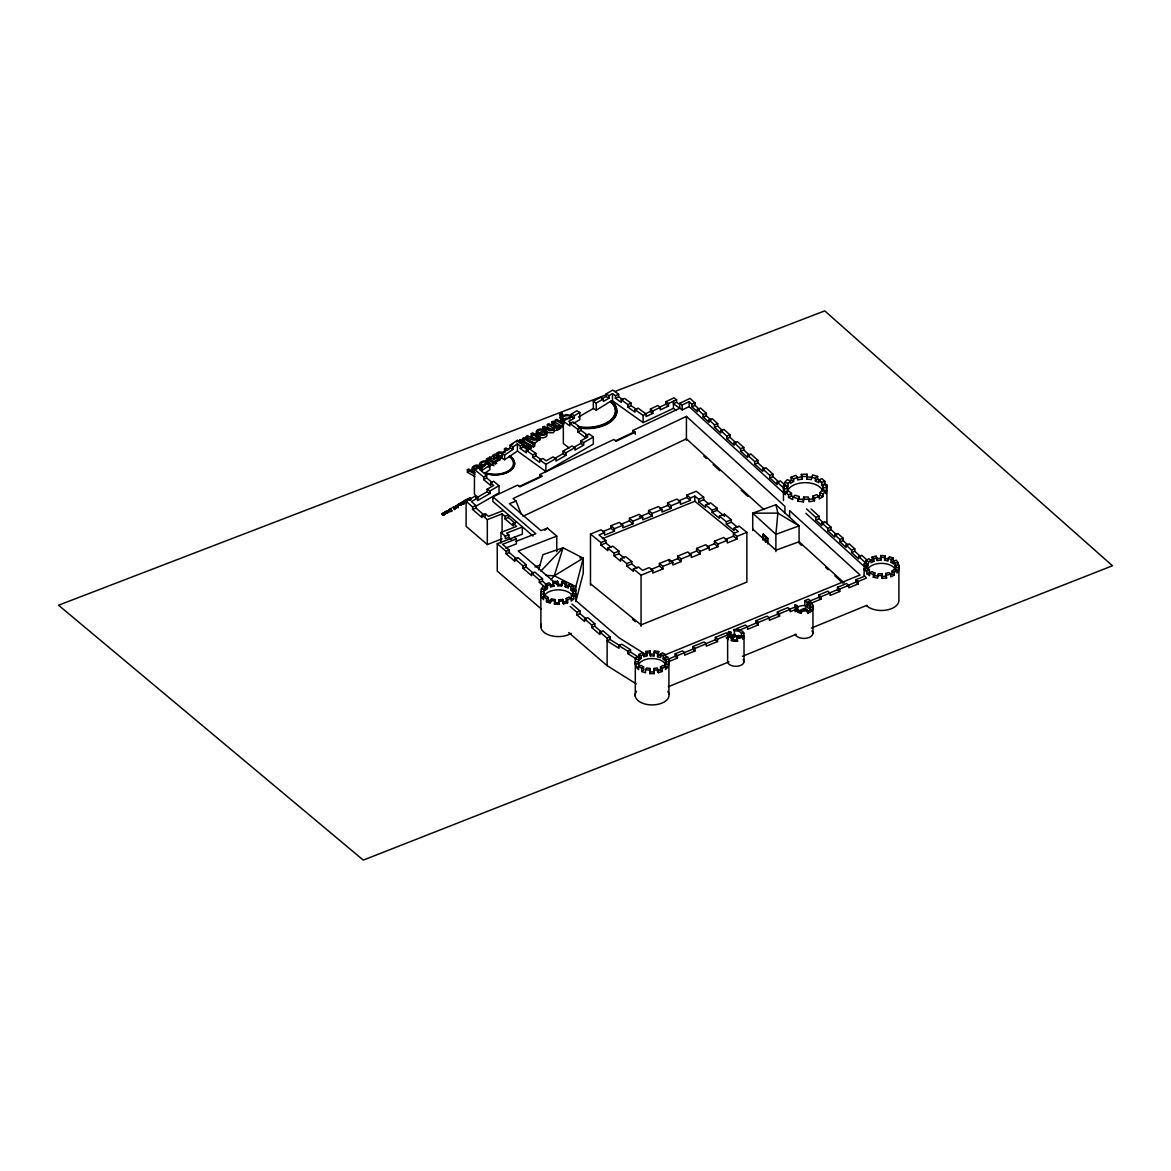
<?xml version="1.0" encoding="UTF-8"?>
<svg xmlns="http://www.w3.org/2000/svg" width="1171" height="1171" viewBox="0 0 1171 1171"><rect width="100%" height="100%" fill="white"/><g stroke="black" fill="none" stroke-linecap="round" stroke-linejoin="round"><path stroke-width="1.5" d="M635.297 664.791L635.326 662.244M668.89 664.718L668.919 662.171M456.017 506.721C458.388 501.876 457.978 510.615 458.227 506.955C458.549 505.301 453.85 507.16 457.29 506.179M479.466 465.926L479.51 466.805M793.806 497.177L791.494 495.962L791.494 493.445L788.961 491.176L785.448 492.127L788.522 494.894L788.522 497.412L792.738 499.622L792.738 497.104L794.963 495.274L799.12 496.504L797.802 501.173L803.365 501.876L803.687 497.09L808.356 496.958L809.044 501.774L814.474 500.778L814.474 498.158L812.82 496.138L816.758 494.674L819.261 496.387L819.261 498.978L823.096 496.533L823.096 493.957L825.716 491.03L822.057 490.268L819.905 492.669L819.905 495.26L817.812 496.592M818.88 480.095L821.413 482.364L822.832 487.502L822.832 484.94L826.653 484.545L826.653 487.092L824.926 483.96L824.926 481.413L821.852 478.646L818.88 480.095L818.88 482.745L815.411 480.93L817.636 479.085L817.636 476.421L812.572 474.914L811.254 479.612L806.687 479.041L807.009 474.226L801.33 474.372L802.018 479.115L797.553 479.934L797.553 477.402L795.899 475.382L791.113 477.153L791.113 479.715L793.616 481.427L790.469 483.418L790.469 480.857L787.278 479.583L784.658 482.511L783.458 488.248M803.365 501.876L803.687 497.09M806.687 479.041L807.009 474.226M540.87 594.678L541.295 589.057L542.861 586.583L545.232 587.3L545.232 590.301L547.457 588.486L547.457 585.485L545.496 584.431L545.496 587.432L547.457 588.486M864.008 575.869L864.418 563.353L867.535 563.763L867.535 566.515L868.823 561.743L870.975 559.987L868.619 558.743L865.998 560.894L865.998 563.646M867.199 568.667L867.535 563.763M898.904 565.169L898.479 570.555L895.361 570.145L895.698 565.256L898.904 565.169L898.904 600.006A17.463 10.085 0 0 1 886.637 610.032A17.463 10.085 0 0 1 866.686 605.788M667.719 667.368L664.908 666.68L665.875 661.644L668.89 661.893L667.719 667.368L665.479 669.578L665.479 666.548L663.079 665.479L660.488 666.943L662.332 668.348L662.332 671.451L658.483 672.71L657.341 667.982L653.828 668.509L654.208 673.632L649.788 673.618L650.198 668.495L646.699 667.938L645.514 669.563L645.514 672.783L641.708 671.495L641.708 668.275L643.567 666.885L641.02 665.391L638.59 666.445L638.59 669.607L636.409 667.382L635.297 661.761L638.312 661.542L639.234 666.723L636.409 667.382M635.297 696.335L635.326 659.2L636.497 656.741L639.293 657.429L639.293 660.166L641.137 658.351L638.737 657.268L638.737 654.545L641.884 652.745L643.713 654.15L643.713 656.799L646.875 655.775L645.719 651.486L650.007 650.842L650.388 655.892L654.018 655.906L654.428 650.856L658.688 651.53L658.688 655.057L657.517 656.682L660.634 657.736L660.634 654.208L662.508 652.833L665.611 654.648L665.611 657.926L663.196 658.98L664.982 660.81L664.982 657.531L667.807 656.858L668.919 659.332L668.919 693.905M649.788 673.618L650.198 668.495M654.018 655.906L654.428 650.856M443.794 512.825C445.419 513.205 446.21 514.376 444.38 512.869C445.17 510.293 445.961 516.557 441.716 513.806L442.916 515.108L444.043 514.596M460.218 503.34C463.775 502.798 458.9 503.779 460.423 504.364M579.762 557.85L583.275 558.157L583.275 573.087L575.854 601.587L575.854 586.656L583.275 558.157L563.09 547.808L542.905 554.659L538.631 569.838M461.154 503.632C463.292 503.442 461.286 506.135 458.139 504.935L460.218 504.467L459.12 503.75L460.188 505.272L458.139 504.935M550.838 579.733L554.264 575.795L563.09 547.808L540.914 571.038M457.393 506.575L456.5 505.477L456.295 507.087M795.899 610.677A9.017 5.211 0 0 0 801.125 613.282L801.842 612.009A6.748 3.894 0 0 1 797.934 610.091L797.217 605.612L795.255 604.602L795.124 611.833M449.591 510.541L451.786 511.054C450.264 512.854 447 509.956 449.664 509.209L451.786 510.424M449.547 511.288L447.19 510.849L447.981 511.566M790.469 480.857L788.317 483.257L787.322 488.439L787.322 485.906L783.458 485.716L783.458 500.529M573.775 598.996L571.404 598.264L571.404 595.234L572.736 593.155L575.356 593.492L573.775 595.966L573.775 598.996L571.155 601.133L571.155 598.103L569.179 597.064L566.222 598.483L567.642 599.801L567.642 602.802L563.514 603.899L562.709 599.42L558.904 599.801L559.021 604.353L554.483 604.104L555.069 599.596L551.439 598.82L550.194 600.196L550.194 603.197L546.476 601.689L546.476 598.674L543.564 596.654L543.564 599.654L541.646 597.269L540.87 591.677L543.549 591.604L544.208 596.815L541.646 597.269M562.168 581.431L562.168 584.446L557.63 584.197L557.733 585.749L561.582 585.954L562.168 581.431L566.442 582.353L566.442 585.383L565.198 586.744L568.345 588.032L568.345 585.002L570.175 583.861L573.087 585.881L573.087 588.896L574.99 591.282L574.99 588.281L572.443 588.735L572.443 591.736L570.819 589.716L570.819 586.715L568.345 585.002M554.483 604.104L555.069 599.596M561.582 585.954L562.168 584.446M866.686 573.644L869.394 572.663L869.394 569.97L867.828 568.023L864.784 568.579L866.686 570.965L866.686 573.644L869.599 575.664L869.599 572.985L871.78 571.624L874.825 572.868L873.332 574.507L873.332 577.23L877.606 578.137L878.309 573.614L882.012 573.805L882.144 578.401L886.637 577.962L885.686 573.439L889.067 572.531L890.78 574.097L890.78 576.835L894.278 575.151L894.278 572.414L896.913 570.262L894.073 569.399L891.921 571.155L891.921 573.892L894.278 575.151M895.698 565.256L895.698 568.037L895.068 565.915L898.128 565.359L898.128 562.578L896.21 560.192L893.502 561.187L893.502 563.939L891.116 562.285L893.297 560.924L893.297 558.172L889.565 556.649L888.086 558.289L888.086 561.026L884.588 560.28L885.291 555.742L880.753 555.508L880.885 560.133L877.211 560.499L876.259 558.728L880.753 558.289M884.588 560.28L885.291 555.742M638.341 662.479L639.293 657.429M488.644 465.268L487.985 463.306L483.667 465.751L484.662 466.146M801.125 613.253L801.842 609.52A6.748 3.894 0 0 0 806.98 609.301L808.005 612.989A9.017 5.211 0 0 0 812.513 609.974L812.513 607.456A9.017 5.211 0 0 0 812.001 603.489L809.966 604.075L809.966 609.022A6.748 3.894 0 0 1 810.683 610.999M481.222 468.385L481.515 465.355L484.37 464.404M797.802 501.173L799.12 496.504M543.9 592.394L543.9 589.394L545.232 587.3M898.479 570.555L896.913 573.029L896.913 570.262M562.548 420.008L566.061 418.149L570.16 418.808M657.517 656.682L657.517 653.155L658.688 651.53M536.86 432.787L535.923 434.895M565.198 586.744L565.198 583.714L566.442 582.353M873.332 577.23L874.825 575.59L874.825 572.868M444.395 513.762L444.819 513.103L444.292 513.703M472.411 469.264L471.957 471.489M461.081 504.438L461.872 503.384M459.705 503.413L461.286 504.115L462.267 503.369M561.699 418.75L561.129 419.262A5.679 3.279 0 0 0 560.485 420.975L561.524 422.819L562.841 421.765M734.627 635.868L734.115 629.53L734.627 630.92A5.753 3.323 0 0 1 741.448 633.379L743.863 633.174L743.863 635.619A8.212 4.743 0 0 1 742.721 639.19L742.721 636.497L740.658 635.721A5.753 3.323 0 0 1 737.027 637.17L737.54 641.24A8.212 4.743 0 0 1 731.363 640.581L731.363 638.049L732.695 636.848A5.753 3.323 0 0 1 730.997 632.267L728.933 631.491L728.933 634.843M731.363 640.581L732.695 639.395A5.753 3.323 0 0 0 737.027 639.849L737.54 641.24M815.411 480.93L815.411 478.266L817.636 476.421M544.866 530.258L547.457 528.121L556.752 536.113L556.752 551.658M466.321 502.652L465.59 501.012L463.35 501.935L466.629 502.476L465.326 500.163L464.55 501.978C462.018 501.73 462.765 502.022 464.506 502.242C463.906 503.75 460.891 502.652 463.292 502.139C464.858 503.296 460.92 501.1 463.716 502.242M475.426 469.805C467.771 470.449 474.811 462.721 478.939 465.809L477.841 466.658C474.416 464.463 471.137 470.581 476.538 468.268M496.665 460.935L499.344 458.49L498.026 456.675M463.189 502.71L464.506 502.871L463.189 503.34M641.708 671.495L643.567 670.105L643.567 666.885M493.767 458.359L497.148 457.729M560.616 416.027L559.489 417.652L561.495 418.164M478.558 497.792L474.431 494.352L474.431 469.366L478.983 466.278L481.91 467.976L481.91 470.508L489.946 465.063L486.799 463.511L480.286 467.932M488.292 467.141L501.73 458.037L501.73 453.382L510.058 447.732L510.058 445.2L517.509 440.135L523.525 444.468L523.525 447L528.341 450.454M481.91 467.976L479.627 469.512L486.638 475.367L486.638 477.9L492.23 482.569M501.73 458.037L504.642 459.72L504.642 455.08L513.015 449.401L513.015 446.868L517.421 443.882L520.305 445.961L520.305 448.493L526.321 452.811L526.321 450.352L529.541 448.859L535.894 453.426L535.894 455.885L541.529 459.94M484.779 473.025A19.483 11.242 0 0 0 509.941 470.771A19.483 11.242 0 0 0 509.766 456.075L509.766 456.251A19.483 11.242 0 0 1 509.941 470.947A19.483 11.242 0 0 1 484.779 473.201L489.946 469.703L489.946 465.063M504.642 459.72L517.421 451.055L517.421 443.882M489.024 466.439L489.727 465.97A4.596 2.649 0 0 0 490.59 464.345C488.395 458.344 476.099 460.73 480.081 467.668L481.603 466.995L481.603 464.506C480.271 461.652 485.38 461.359 487.004 462.633L481.252 466.38M446.107 511.507C443.809 512.561 446.649 512.459 447.688 512.737L447.483 511.99L446.429 513.469M546.476 598.674L548.291 597.547L545.818 595.834L543.564 596.654M546.476 601.689L548.291 600.547L551.439 601.835M888.086 558.289L891.116 559.533L893.297 558.172M446.854 512.971L446.21 511.2L444.863 511.976M545.745 575.356L554.264 575.795L583.275 558.157M474.431 469.366L483.667 477.08L483.667 479.612L490.693 485.467L490.693 482.964L493.635 481.237L499.007 485.716L499.007 492.874L476.012 506.15M587.769 435.392L581.079 430.43L581.079 427.913L573.043 421.941L569.794 423.404L569.794 425.922L563.368 421.15L571.433 416.495L571.433 413.963L576.922 410.787L579.835 412.47L579.835 419.657L573.614 423.243M578.415 417.11L593.331 408.503L593.331 401.36L600.401 397.291L603.314 398.974L603.314 401.463L608.964 398.199L606.08 396.486L606.08 393.954L612.814 390.075L618.625 394.217L618.625 396.749L622.987 399.853M601.821 398.945L606.08 396.486M571.433 413.963L574.346 415.646L579.835 412.47M593.331 401.36L596.244 403.058L603.314 398.974M608.964 398.199L608.964 395.666L612.492 393.632L615.419 395.71L615.419 398.242L621.245 402.385L621.245 399.853L624.436 398.345L631.081 403.073L631.081 405.605L636.761 409.63M574.346 415.646L574.346 418.179L568.857 421.34L571.653 423.419M577.947 426.551A28.865 16.657 0 0 0 609.798 420.652A28.865 16.657 0 0 0 610.574 401.331L611.364 400.877A29.831 17.214 0 0 1 611.423 420.667A29.831 17.214 0 0 1 579.191 427.43M593.331 408.503L596.244 410.187L610.574 401.331M616.488 408.84A29.831 17.214 0 0 0 611.364 401.448L612.492 400.804L612.492 393.632M483.667 477.08L486.638 475.367M483.667 479.612L486.638 477.9M441.716 513.806L443.765 514.142L442.697 513.235L443.809 514.64L441.716 514.42M442.697 513.235L444.995 514.215L445.741 512.737M450.967 508.463L451.259 509.253L451.552 508.463M454.597 508.082L454.48 509.487L453.221 507.16L456.427 507.746L454.45 508.36L456.427 507.746M459.12 503.75L460.906 504.481L460.481 505.228M461.433 502.418L463.804 503.486L463.54 504.262L461.433 502.418L463.804 503.486M466.395 499.549L466.702 500.339L466.995 499.549M470.757 500.09L467.785 498.744L470.025 498.465L470.698 499.256L469.308 499.49L470.113 499.71M467.785 499.373L469.469 498.392C470.537 496.475 472.089 502.066 467.785 498.744M442.697 513.849L444.482 514.581M444.863 512.605L446.429 511.317M453.221 507.775L456.427 508.36M459.12 504.364L460.906 505.111M461.433 503.032L463.804 504.115M465.033 500.954L465.326 500.163M469.469 498.392L469.761 497.602M449.664 509.209L449.635 510.132C447.585 512.4 447.015 511.888 449.664 509.824L451.786 511.054M450.367 509.927L448.844 510.19L450.367 509.927C446.956 510.175 447.644 512.942 447.746 511.317M451.259 510.439L449.854 511.288L451.259 511.068M447.688 512.122L446.268 513.366M460.906 504.481L460.671 505.243M464.872 502.052L466.263 501.803M502.081 538.836L487.312 544.559L466.102 526.321L466.102 501.32L474.606 496.416L477.519 498.099L477.519 500.632L490.034 493.415L490.034 490.912L499.007 485.716M476.173 498.056L487.107 491.732L487.107 489.229L493.664 485.438L490.693 482.964M454.48 509.487L454.816 508.682M466.629 501.861L463.35 501.305M477.519 498.099L471.415 501.627L476.026 505.594L476.026 508.126L484.091 515.064M554.439 458.593L563.031 453.631L563.031 451.128L572.034 445.917L574.946 447.6L574.946 450.118L583.612 445.112L583.612 442.638L580.728 440.925L587.827 436.827L585.851 435.363L589.101 433.914L593.316 437.032L593.316 444.16L545.906 471.532L517.421 451.055M573.483 447.6L580.728 443.414L580.728 440.925M545.906 471.532L545.906 464.345L555.918 458.564L555.918 461.096L565.944 455.314L565.944 452.811L574.946 447.6M583.612 442.638L593.316 437.032M638.737 654.545L641.137 655.614L643.713 654.15M662.332 668.348L665.479 666.548M474.958 476.685L467.375 472.22L467.375 469.732L468.678 469L474.753 472.572M493.972 465.824L486.492 461.418L486.492 458.93L487.809 458.183L496.767 463.467M489.39 459.764L489.39 457.29L491.966 456.91C492.552 453.865 498.026 452.591 499.388 455.592C493.284 458.988 499.68 461.798 500.251 457.202L501.715 456.573M497.09 455.417L497.09 452.928L498.948 451.874L505.023 452.533M505.916 450.425L504.511 451.23L504.511 448.742L505.916 447.937L508.917 449.708M511.215 444.951L512.839 444.029M516.323 442.067L517.641 441.321L528.106 447.483L528.106 449.971M519.646 440.179L527.228 444.658L528.531 443.911L528.531 446.4L527.228 447.132L519.646 442.667L519.646 440.179L520.949 439.447L533.464 446.941L534.766 446.195L534.766 443.721L524.301 437.544L522.998 438.291L522.998 440.779L524.301 440.033M537.899 439.857C536.757 445.375 528.56 441.335 526.291 438.905L526.291 436.432L527.594 435.685L533.537 439.008L536.494 438.174L536.04 436.476L531.268 433.607L532.585 432.875L540.153 437.339L540.153 439.828L538.982 440.486L537.899 439.857L537.899 437.369L538.982 438.013L538.982 440.486M559.723 426.273L560.894 425.615L560.894 428.103L559.723 428.762L559.723 426.273L558.743 426.185A3.806 2.196 0 0 1 557.542 427.708L554.029 428.162L554.117 431.265A3.703 2.137 0 0 1 552.975 432.772L548.028 432.626L542.832 429.567L542.832 427.078L544.134 426.332L550.15 429.742L552.756 428.967A2.371 1.361 0 0 0 552.683 427.752L547.399 424.488L548.716 423.741L555.991 427.181A2.664 1.537 0 0 0 557.469 426.142L552.009 421.882L553.312 421.15L562.9 426.976L562.9 424.488L555.317 420.023L556.62 419.277L564.202 423.741L562.9 424.488M467.375 472.22L468.678 471.474M531.268 433.607L531.268 436.095L532.585 435.349M542.832 429.567L544.134 428.82M552.009 421.882L552.009 424.37L553.312 423.624M544.413 431.396L540.08 433.841C541.69 435.48 547.296 433.694 544.413 431.396L545.101 434.529M538.982 438.013L540.153 437.339M528.633 445.478L530.112 446.356L531.414 445.609L531.414 448.098L530.112 448.844L528.633 447.966L528.633 445.478L529.936 444.746M522.31 445.595L526.789 448.23L528.106 447.483M522.998 438.291L533.464 444.453L534.766 443.721M636.321 683.937L607.134 665.684L607.134 638.283L609.93 636.79L610.135 639.527M620.308 645.894L609.93 639.41L607.134 640.888L618.976 648.295L618.976 645.689L621.772 644.196L630.54 649.685L630.54 652.13L638.839 657.312M618.976 645.689L627.744 651.178L630.54 649.685M627.744 651.178L627.744 653.608L630.54 652.13M788.522 494.894L791.494 493.445M788.522 497.412L791.494 495.962M545.496 584.431L548.994 582.748L550.429 584.051L550.429 587.066L553.927 586.129L553.136 581.65L557.63 581.197L557.733 582.748L553.927 583.114M547.457 585.485L550.429 584.051M567.642 599.801L571.155 598.103M877.211 560.499L876.259 555.947L872.117 557.059L873.829 558.611L873.829 561.348L870.975 562.724L870.975 559.987M561.758 413.012L559.445 414.68L560.294 415.705L563.661 415.485L561.011 414.754L562.504 413.539L561.758 413.012L561.758 415.485M676.589 399.721L673.984 397.891L665.86 401.697L668.509 403.527L676.589 399.721L676.589 402.253L679.136 404.039M676.589 402.253L673.413 403.761L682.181 409.938L689.148 406.63L689.148 401.697L682.181 404.99L679.765 403.292L690.056 398.418L695.003 402.941L695.003 405.429L699.482 409.528M533.01 535.996L492.889 501.466L492.889 496.826L517.597 485.116L520.012 486.814L542.261 476.26L539.86 474.562L613.926 439.447L616.327 441.145L635.209 432.201L635.209 434.309M615.492 440.823L632.794 432.611L632.794 430.504L679.765 408.24L679.765 403.292M519.177 486.565L539.86 476.773L539.86 474.562M784.921 512.942L784.921 506.37L686.426 416.378L513.088 498.539L516.06 501.086L521.3 514.347M522.998 516.294L686.426 438.832L763.887 509.605M615.419 395.71L618.625 394.217M615.419 398.242L618.625 396.749M621.245 399.853L627.89 404.566L631.081 403.073M627.89 404.566L627.89 407.113L631.081 405.605M627.89 407.113L634.975 412.148L634.975 409.63L638.166 408.137L646.085 414.051L646.085 416.569L652.774 413.422L652.774 410.948L650.432 408.986L657.868 405.488L660.298 407.42L660.298 409.909L668.509 406.059L668.509 403.527M645.075 413.978L650.432 411.46L650.432 408.986M659.463 407.23L665.86 404.229L668.509 406.059M634.975 409.63L643.128 415.442L646.085 414.051M652.774 410.948L660.298 407.42M612.492 400.804L643.128 422.599L673.413 408.401L675.96 410.201M520.305 445.961L523.525 444.468M520.305 448.493L523.525 447M526.321 450.352L532.673 454.919L535.894 453.426M532.673 454.919L532.673 457.378L535.894 455.885M532.673 457.378L539.714 462.443L539.714 459.91L542.934 458.417L546.242 460.789L553.005 456.88L555.918 458.564M569.794 423.404L577.815 429.376L581.079 427.913M577.815 429.376L577.815 431.879L581.079 430.43M538.016 432.611L538.016 435.1L536.508 435.758L536.508 433.285L538.016 432.611C536.699 429.757 541.792 429.45 543.417 430.738L537.65 434.002L537.65 436.49M480.081 465.18L481.603 464.506M660.634 654.208L663.196 655.701L665.611 654.648M466.102 501.32L472.601 506.911L472.601 509.458L482.071 517.611L482.071 515.123L485.423 513.732L488.439 516.323L503.208 510.6M703.654 497.221L696.306 491.235L686.894 495.055L690.392 497.924L694.842 496.123L698.677 499.256L703.654 497.221L703.654 499.754L709.158 504.233M698.677 499.256L698.677 501.788L703.654 499.754M690.392 497.924L690.392 500.368L680.483 504.379L680.483 501.935L676.984 499.051L667.616 502.857L671.115 505.726L671.115 508.36L661.996 512.049L661.996 509.429L658.497 506.545L648.602 510.541L652.101 513.425L652.101 516.016L642.718 519.807L642.718 517.216L639.22 514.347L629.442 518.299L632.94 521.183L632.94 523.744L622.826 527.828L622.826 525.281L619.327 522.398L610.94 525.794L614.438 528.677L614.438 531.18L604.543 535.176L604.543 532.673L601.06 529.79L590.477 534.064L600.928 542.568L605.89 540.534L605.89 543.007L611.408 547.501M600.928 542.568L600.928 545.042L605.89 543.007M705.571 504.862L710.548 502.827L717.135 508.185L717.135 510.307L724.439 516.235L724.439 514.128L719.462 516.162L719.462 518.27L712.173 512.342L712.173 510.219L705.571 504.862L705.571 507.394L698.677 501.788M600.928 545.042L607.822 550.648L607.822 548.174L612.784 546.14L618.932 551.131L618.932 553.707L624.289 558.069M712.173 510.219L717.135 508.185M712.173 512.342L717.135 510.307M607.822 548.174L613.955 553.166L618.932 551.131M613.955 553.166L613.955 555.742L618.932 553.707M613.955 555.742L620.659 561.202L620.659 558.611L625.621 556.576L631.74 561.553L631.74 563.924L637.009 568.228M719.462 516.162L726.357 521.768L731.319 519.734L731.319 522.207L737.803 527.477M620.659 558.611L626.763 563.588L631.74 561.553M726.357 521.768L726.357 524.242L731.319 522.207M626.763 563.588L626.763 565.974L631.74 563.924M626.763 565.974L633.365 571.331L633.365 568.945L638.327 566.91L642.513 570.321L649.261 567.598L652.759 570.467L652.759 573.058L662.903 568.945L662.903 566.369L659.405 563.485L669.3 559.489L672.798 562.358L672.798 564.949L681.185 561.553L681.185 558.962L677.687 556.093L687.801 551.995L691.3 554.878L691.3 557.513L700.141 553.927L700.141 551.292L696.643 548.423L705.718 544.735L709.216 547.618L709.216 550.209L717.955 546.667L717.955 544.091L714.456 541.207L723.78 537.43L727.279 540.314L727.279 542.978L736.94 539.055L736.94 536.406L733.441 533.522L738.359 531.532L734.129 528.092L739.106 526.057L746.878 532.381L746.878 582.089L641.064 624.904L590.477 583.773M663.913 655.379L860.041 574.976L789.62 510.644L789.62 517.231M669.417 658.892L669.417 661.352L677.38 658.087L675.169 656.287L675.169 653.828L682.415 650.871L684.611 652.657L684.611 655.189L694.959 650.944L694.959 648.412L692.749 646.626L704.049 641.986L706.259 643.787L706.259 646.187L717.53 641.562L717.53 639.161L715.335 637.375L726.225 632.896L728.421 634.697L728.421 637.99M747.522 626.866L738.813 630.422L736.618 628.637L745.327 625.065L747.522 626.866L747.522 629.339L758.281 624.933L756.085 623.148L756.085 620.659L767.181 616.107L769.376 617.907L769.376 620.279L779.564 616.107L779.564 613.721L777.368 611.935L787.937 607.603L790.147 609.388L790.147 611.745L795.343 609.623M809.966 609.022L804.828 605.612L804.828 600.679L808.458 599.186L810.654 600.972L810.654 603.387L820.93 599.171L820.93 596.771L818.719 594.97L827.868 591.223L830.063 593.024L830.063 595.454L839.724 591.487L839.724 589.057L837.528 587.271L846.574 583.553L848.77 585.354L848.77 587.783L858.197 583.919L858.197 581.489L855.986 579.704L864.842 576.073L866.452 578.093L858.197 581.489M668.802 658.907L675.169 656.287M683.893 652.789L692.749 649.158L694.959 650.944M705.659 643.743L715.335 639.776L717.53 641.562M746.864 626.924L756.085 623.148M768.63 617.893L777.368 614.321L779.564 616.107M789.4 609.359L795.255 606.959L795.255 604.602M808.458 601.601L818.719 597.386L820.93 599.171M829.478 593.009L837.528 589.701L839.724 591.487M846.574 585.998L855.986 582.133L858.197 583.919M675.169 653.828L677.38 655.628L684.611 652.657M694.959 648.412L706.259 643.787M717.53 639.161L728.421 634.697M756.085 620.659L758.281 622.445L769.376 617.907M779.564 613.721L790.147 609.388M804.828 600.679L807.112 602.421L810.654 600.972M820.93 596.771L830.063 593.024M839.724 589.057L848.77 585.354M730.675 636.014L735.139 634.199M810.669 604.865L809.146 604.104L807.112 604.939L809.966 606.593M732.885 637.814L738.813 635.37M798.71 610.823L807.112 607.368L807.112 602.421M668.304 686.733L728.918 661.893M742.385 656.36L796.265 634.272M811.43 628.066L866.994 605.275M602.699 531.634L610.94 528.297L614.438 531.18M621.011 524.271L629.442 520.861L632.94 523.744M639.22 516.923L648.602 513.132L652.101 516.016M660.02 508.565L667.616 505.477L671.115 508.36M678.638 500.822L686.894 497.485L690.392 500.368M604.543 532.673L598.996 534.913L605.89 540.534M614.438 528.677L622.826 525.281M632.94 521.183L642.718 517.216M652.101 513.425L661.996 509.429M671.115 505.726L680.483 501.935M602.362 538.704L694.842 501.276L734.144 533.244M650.944 569.487L659.405 566.061L662.903 568.945M670.968 561.392L677.687 558.669L681.185 561.553M689.28 554.029L696.643 551.043L700.141 553.927M707.182 546.74L714.456 543.783L717.955 546.667M725.391 539.436L733.441 536.172L736.94 539.055M633.365 568.945L641.064 575.21L652.759 570.467M662.903 566.369L672.798 562.358M681.185 558.962L691.3 554.878M700.141 551.292L709.216 547.618M717.955 544.091L727.279 540.314M736.94 536.406L746.878 532.381M472.601 506.911L476.026 505.594M472.601 509.458L476.026 508.126M516.06 501.086L509.429 503.662L540.973 530.624L547.457 528.121M482.071 515.123L487.312 519.617L502.081 513.893L504.964 516.382L504.964 518.855L513.191 525.94L513.191 523.422L516.616 522.105M504.964 516.382L508.39 515.05L508.39 517.538L515.24 523.437M504.964 518.855L508.39 517.538M500.968 543.124L500.968 532.424L516.616 526.379L513.191 523.422M541.207 608.935L497.251 571.097L497.251 543.71L522.339 534.181L522.339 527.023L506.692 533.083L508.843 534.927L508.843 537.43L511.537 539.758M505.609 548.057L516.411 543.871L516.411 538.923L502.52 544.31L509.239 550.077L509.239 552.536L516.777 559.035M515.884 541.426L535.776 533.727L492.889 496.826M497.251 543.71L506.077 551.307L509.239 550.077M506.077 551.307L506.077 553.766L509.239 552.536M556.752 536.113L518.226 551.029L558.274 585.5M506.077 553.766L514.874 561.333L514.874 558.874L518.036 557.659L526.174 564.656L526.174 567.071L533.537 573.409M514.874 558.874L523.013 565.886L526.174 564.656M523.013 565.886L523.013 568.301L526.174 567.071M534.971 566.998L539.992 565.051M523.013 568.301L531.605 575.693L531.605 573.278L534.766 572.048L542.539 578.752L542.539 581.211L546.418 584.534M531.605 573.278L539.392 579.967L542.539 578.752M539.392 579.967L539.392 582.426L542.539 581.211M570.116 606.417L576.864 612.228L580.026 611.013L580.026 613.663L586.451 619.196M576.864 612.228L576.864 614.892L580.026 613.663M576.864 614.892L584.578 621.523L584.578 618.874L587.74 617.644L594.824 623.733L594.824 626.222L601.704 632.15M584.578 618.874L591.662 624.963L594.824 623.733M591.662 624.963L591.662 627.451L594.824 626.222M591.662 627.451L599.918 634.55L599.918 632.062L603.08 630.847L610.135 636.922M606.315 394.788L58.55 605.217L363.303 860.114L1112.45 565.769L824.75 310.886L614.848 391.524M456.617 506.34L455.958 505.857M791.113 477.153L793.616 478.866L797.553 477.402M814.474 498.158L819.261 496.387M689.148 401.697L691.798 404.112L695.003 402.941M691.798 404.112L691.798 406.6L695.003 405.429M691.798 406.6L697.389 411.724L697.389 409.235L700.609 408.064L706.376 413.334L706.376 415.793L711.104 420.111M697.389 409.235L703.171 414.505L706.376 413.334M703.171 414.505L703.171 416.964L706.376 415.793M703.171 416.964L709.07 422.365L709.07 419.906L712.29 418.735L717.706 423.682L717.706 426.112L722.727 430.694M709.07 419.906L714.5 424.853L717.706 423.682M714.5 424.853L714.5 427.283L717.706 426.112M714.5 427.283L720.765 433.007L720.765 430.577L723.971 429.406L729.987 434.895L729.987 437.354L736.149 442.989M720.765 430.577L726.767 436.066L729.987 434.895M726.767 436.066L726.767 438.525L729.987 437.354M726.767 438.525L734.173 445.287L734.173 442.828L737.379 441.657L743.79 447.512L743.79 449.942L749.645 455.299M734.173 442.828L740.584 448.683L743.79 447.512M740.584 448.683L740.584 451.113L743.79 449.942M740.584 451.113L747.61 457.539L747.61 455.109L750.816 453.924L757.915 460.408L757.915 462.882L764.634 469.029M747.61 455.109L754.695 461.579L757.915 460.408M754.695 461.579L754.695 464.067L757.915 462.882M754.695 464.067L762.76 471.43L762.76 468.942L765.98 467.771L773.006 474.196L773.006 476.699L779.125 482.291M762.76 468.942L769.786 475.367L773.006 474.196M769.786 475.367L769.786 477.87L773.006 476.699M769.786 477.87L777.134 484.589L777.134 482.071L780.354 480.9L785.682 485.775M801.74 545.569L799.09 543.139L799.09 525.881L775.919 504.716L752.719 513.176L752.719 530.434M570.819 586.715L573.087 585.881M570.819 589.716L573.087 588.896M763.068 539.904L763.287 534.21L767.752 538.294L767.752 543.9M806.482 508.873L815.806 517.406L819.027 516.235L819.027 518.768L823.857 523.174M765.541 541.997L765.512 536.245L765.439 541.895M815.806 517.406L815.806 519.939L819.027 518.768M763.068 534.283L767.752 538.294M767.547 538.367L767.547 542.597L752.719 529.043M815.806 519.939L821.852 525.457L821.852 522.925L825.057 521.754L831.029 527.199L831.029 529.629L836.782 534.898M821.852 522.925L827.809 528.37L831.029 527.199M827.809 528.37L827.809 530.8L831.029 529.629M827.809 530.8L834.718 537.123L834.718 534.679L837.938 533.508L843.164 538.294L843.164 540.68L848.053 545.13M834.718 534.679L839.958 539.465L843.164 538.294M839.958 539.465L839.958 541.851L843.164 540.68M839.958 541.851L846.062 547.428L846.062 545.042L849.282 543.871L854.786 548.906L854.786 551.292L860.656 556.649M846.062 545.042L851.58 550.077L854.786 548.906M851.58 550.077L851.58 552.463L854.786 551.292M851.58 552.463L858.606 558.889L858.606 556.503L861.827 555.332L866.862 559.928M866.686 570.965L869.394 569.97M500.968 532.424L505.287 536.157L508.843 534.927M508.843 537.43L505.287 538.66L505.287 536.157M499.593 460.408L495.948 460.598L489.39 457.29M571.375 415.398L565.944 414.593L561.129 416.774A5.679 3.279 0 0 0 560.485 418.501L561.524 420.345L563.295 419.745L563.368 443.604L569.121 447.878M643.157 654.984L645.719 654.15M662.332 671.451L660.488 670.046L657.341 671.085L658.483 672.71M797.934 610.062L795.899 610.662L795.899 608.173L797.934 607.588M821.413 482.364L824.926 481.413M821.413 484.926L824.926 483.96M550.37 585.383L553.136 584.651L553.136 581.65M563.514 603.899L562.709 602.421L566.222 601.499L567.642 602.802M873.829 558.611L877.211 557.718M886.637 575.21L890.78 574.097M478.09 467.771L482.028 467.873M636.409 664.235L639.234 663.576M797.261 477.666L801.33 476.904M808.356 499.563L812.82 498.744L814.474 500.778M541.646 594.268L544.208 593.799M893.502 561.187L895.068 563.134L898.128 562.578M475.163 468.956L476.963 468.868M645.719 651.486L646.875 653.111L650.388 652.584L650.007 650.842M654.208 670.251L658.483 669.607M741.58 636.775A5.753 3.323 0 0 0 741.448 635.912L743.863 635.619M785.448 492.127L785.448 494.689L783.721 491.557L783.721 488.995L787.541 488.6L787.322 485.906M783.721 491.557L787.541 491.161L787.541 488.6M563.514 600.899L559.021 601.338L558.904 599.801M882.144 578.401L882.012 576.556L885.686 576.191L886.637 577.962M664.982 657.531L665.904 659.551L668.919 659.332M801.33 474.372L802.018 476.582L806.687 476.451M803.365 499.314L809.044 499.168M864.008 565.974L867.199 565.9M572.443 588.735L573.087 590.931L575.766 590.872L574.99 588.281M650.007 654.15L654.428 654.165M650.198 671.876L653.828 671.891L654.208 673.632M474.65 472.396L472.484 471.898M822.832 484.94L823.052 487.634L826.916 487.824L826.916 523.7M880.753 555.508L880.885 557.352L884.588 557.542M877.606 575.415L882.144 575.649M555.069 602.597L558.904 602.802L559.021 604.353M456.324 505.887L457.393 505.96M456.427 506.121L457.29 506.794M635.326 659.2L638.341 659.449M497.09 452.928L502.535 453.44M498.905 455.592L502.535 455.929M804.828 605.612L804.462 605.568A9.017 5.211 0 0 0 797.949 606.885M807.009 476.802L812.572 477.505M799.12 499.066L803.687 499.636M895.361 567.393L898.479 567.803M541.295 589.057L543.9 589.394M654.018 652.598L657.517 653.155M645.514 669.563L649.788 670.236M554.029 430.65L557.542 430.196A3.806 2.196 0 0 0 558.743 428.674L558.655 425.659M809.966 604.075A6.748 3.894 0 0 1 810.347 607.046L812.513 607.456M808.005 612.989L806.98 611.818A6.748 3.894 0 0 0 810.347 609.564L812.513 609.974M784.658 482.511L788.317 483.257M784.658 485.043L788.317 485.804M542.1 432.699C537.665 431.338 536.581 435.832 541.88 435.363A4.494 2.591 0 0 0 544.647 434.924L546.154 434.075A4.596 2.649 0 0 0 547.003 432.45C546.081 427.576 534.166 427.883 536.508 433.285M885.291 558.479L888.145 559.079M874.825 575.59L878.309 576.337M561.582 582.938L565.198 583.714M550.194 600.196L554.483 601.104M443.282 513.513L444.248 514.728M664.908 663.664L667.719 664.352M811.254 477.036L815.411 478.266M792.738 497.104L797.802 498.612M865.998 560.894L868.823 561.743M571.404 595.234L573.775 595.966M658.688 655.057L661.234 655.921M490.049 459.91L495.948 463.087M483.477 466.951L481.222 465.897M819.905 492.669L823.096 493.957M819.905 495.26L823.096 496.533M869.599 572.985L873.332 574.507M566.442 585.383L568.93 586.393M444.658 513.293L445.448 512.869M554.264 575.795L575.854 586.656M537.987 436.695L541.88 437.852A4.494 2.591 0 0 0 544.647 437.412L546.154 436.563A4.596 2.649 0 0 0 547.003 434.924L546.491 433.753M817.636 479.085L820.447 480.564M891.921 571.155L894.278 572.414M510.058 445.2L513.015 446.868M510.058 447.732L513.015 449.401M571.433 416.495L574.346 418.179M563.031 451.128L565.944 452.811M563.031 453.631L565.944 455.314M501.73 453.382L504.642 455.08M487.107 489.229L490.034 490.912M487.107 491.732L490.034 493.415M458.139 504.32L460.466 504.496M453.221 507.16L454.48 508.873M447.688 512.737L447.483 511.99M638.59 666.445L641.708 668.275M558.655 428.132L559.723 428.762M552.009 424.37L556.796 427.254M542.832 427.078L549.316 430.723L552.975 430.299A3.703 2.137 0 0 0 554.117 428.776L554.029 428.162M531.268 436.095L536.728 439.711M526.291 436.432C528.56 438.862 536.757 442.887 537.899 437.369M504.511 448.742L506.926 450.162M486.492 458.93L495.465 464.214M467.375 469.732L474.958 474.211M606.08 393.954L608.964 395.666M580.728 443.414L583.612 445.112M646.216 654.809L619.049 637.8L576.234 600.957M627.744 653.608L636.043 658.805M572.443 417.652C570.511 414.49 560.075 414.988 563.295 419.745M632.794 430.504L635.209 432.201M539.714 459.91L545.906 464.345M577.815 431.879L585.851 437.852L585.851 435.363M552.683 430.24L547.399 426.976L547.399 424.488M724.439 514.128L731.319 519.734M726.357 524.242L734.129 530.58L734.129 528.092M726.225 637.844L728.421 639.629M632.633 619.444L635.443 621.728M514.23 537.123L516.411 538.923M650.432 411.46L652.774 413.422M571.931 604.046L580.026 611.013M599.918 632.062L607.134 638.283M539.392 582.426L545.832 587.974L545.832 585.515M568.682 632.574L607.134 665.684M873.829 561.348L872.117 559.782L872.117 557.059M811.02 508.917L819.027 516.235M777.134 482.071L783.809 488.161M858.606 556.503L866.394 563.617M689.148 406.63L784.438 493.694M805.911 513.308L864.959 567.247M844.13 582.909L799.09 541.749L775.89 550.224L767.547 542.597M703.786 456.09L706.464 458.52M713.139 464.624L719.814 470.727M741.184 490.254L747.859 496.358M825.584 567.35L828.234 569.765M834.864 575.825L842.813 583.085M469.469 497.777L470.405 499.578M465.033 500.339L465.59 501.642M465.326 500.793L466.629 502.476M795.124 606.885L795.899 608.173M553.136 584.651L553.927 586.129M454.45 507.731L454.816 509.297M864.008 568.74L864.784 571.331L864.784 568.579M775.919 504.716L777.866 513.118L775.89 534.342L775.89 551.614M826.653 484.545L826.916 487.824M783.458 485.716L783.721 488.995M895.068 563.134L895.068 565.915M891.116 559.533L891.116 562.285M885.686 573.439L885.686 576.191M882.012 573.805L882.012 576.556M880.885 557.352L880.885 560.133M864.418 563.353L864.418 566.12M855.986 579.704L855.986 582.133M837.528 587.271L837.528 589.701M825.716 491.03L825.716 493.518L826.916 490.312L823.052 490.122L823.052 487.634M818.719 594.97L818.719 597.386M812.82 496.138L812.82 498.744M812.952 606.124L812.952 633.526M810.347 607.046L810.347 609.564M809.146 601.601L809.146 604.104M802.018 476.582L802.018 479.115M797.217 605.612L797.217 610.559M793.616 478.866L793.616 481.427M777.368 611.935L777.368 614.321M763.287 534.21L763.287 539.816M758.281 622.445L758.281 624.933M744.024 636.848L744.024 661.805M741.448 633.482L741.448 635.912M737.027 637.17L737.027 639.849M733.441 533.522L733.441 536.172M732.695 636.848L732.695 639.395M730.997 632.267L730.997 635.619M727.63 633.818L727.63 661.322A8.212 4.743 0 0 0 737.54 666.211A8.212 4.743 0 0 0 743.146 659.405M715.335 637.375L715.335 639.776M714.456 541.207L714.456 543.783M696.643 548.423L696.643 551.043M694.842 496.123L694.842 501.276M692.749 646.626L692.749 649.158M686.894 495.055L686.894 497.485M686.426 416.378L686.426 440.223M682.181 404.99L682.181 409.938M677.687 556.093L677.687 558.669M677.38 655.628L677.38 658.087M673.413 401.229L673.413 408.401M669.3 559.489L669.3 562.065M667.616 502.857L667.616 505.477M665.86 401.697L665.86 404.229M665.904 659.551L665.904 662.391M663.196 655.701L663.196 658.98M660.488 666.943L660.488 670.046M659.405 563.485L659.405 566.061M653.828 668.509L653.828 671.891M650.388 652.584L650.388 655.892M648.602 510.541L648.602 513.132M646.875 653.111L646.875 655.775M643.128 415.442L643.128 422.599M641.064 575.21L641.064 626.295M641.137 655.614L641.137 658.351M629.442 518.299L629.442 520.861M610.94 525.794L610.94 528.297M609.93 636.79L609.93 639.41M596.244 403.058L596.244 410.187M590.477 534.064L590.477 585.163M575.356 593.492L575.356 596.493L575.766 593.873L573.087 593.931L573.087 590.931M566.222 598.483L566.222 601.499M562.709 599.42L562.709 602.421M562.168 415.456L562.168 417.93M561.524 420.345L561.524 422.819M557.63 581.197L557.733 585.749M555.317 420.023L555.317 422.497M548.291 597.547L548.291 600.547M540.87 591.677L540.87 626.924M533.464 444.453L533.464 446.941M530.112 446.356L530.112 448.844M527.228 444.658L527.228 447.132M526.789 448.23L526.789 450.718M509.18 456.47L509.18 456.646A18.677 10.788 0 0 1 508.961 470.464A18.677 10.788 0 0 1 485.365 472.806L485.365 472.63M502.081 513.893L502.081 531.707M500.251 457.202L500.251 459.691M487.312 519.617L487.312 544.559M485.423 513.732L485.423 516.221M478.939 465.809L478.939 468.298M466.702 499.373L466.702 500.339M463.672 501.129L463.496 502.418M455.329 505.872L455.358 506.721M451.259 508.287L451.259 509.253M571.155 633.35A17.463 10.085 0 0 1 550.194 635.443A17.463 10.085 0 0 1 541.295 624.304M543.9 596.493A14.784 8.534 0 0 1 557.733 589.847A14.784 8.534 0 0 1 572.443 595.834M667.807 691.446A16.95 9.778 0 0 1 651.998 704.913A16.95 9.778 0 0 1 636.497 691.314M639.293 663.459A13.906 8.021 0 0 1 654.018 658.629A13.906 8.021 0 0 1 665.904 665.596M867.535 569.779A14.257 8.226 0 0 1 882.744 563.383A14.257 8.226 0 0 1 895.698 571.258M787.322 492.142A17.931 10.349 0 0 1 804.345 482.672A17.931 10.349 0 0 1 822.832 491.176M616.736 410.172A29.831 17.214 0 0 1 582.602 428.41M610.574 401.902A28.865 16.657 0 0 1 610.281 420.828A28.865 16.657 0 0 1 579.543 427.386M742.721 636.497A8.212 4.743 0 0 1 737.54 638.561M731.363 638.049A8.212 4.743 0 0 1 728.933 631.491M734.115 629.427A8.212 4.743 0 0 1 743.863 633.087M730.323 635.59A8.212 4.743 0 0 1 734.115 634.477M730.997 637.302A5.753 3.323 0 0 1 740.95 637.61M812.001 630.891A9.017 5.211 0 0 1 806.921 638.136A9.017 5.211 0 0 1 795.124 634.287M808.005 610.472A9.017 5.211 0 0 1 801.125 610.779M557.191 429.025A2.664 1.537 0 0 1 556.723 429.376M444.072 512.708L444.907 512.62L444.146 512.605M460.496 503.223L461.345 503.135L460.569 503.12M460.496 503.852L461.33 503.706L460.496 503.852M446.78 511.551L448.976 511.844L446.78 511.551M493.372 456.383L494.938 458.549L497.602 455.973A1.566 0.908 0 0 0 497.148 455.241L493.372 456.383M799.09 525.881L775.89 534.342L752.719 513.176L777.866 513.118L799.09 525.881"/></g></svg>
